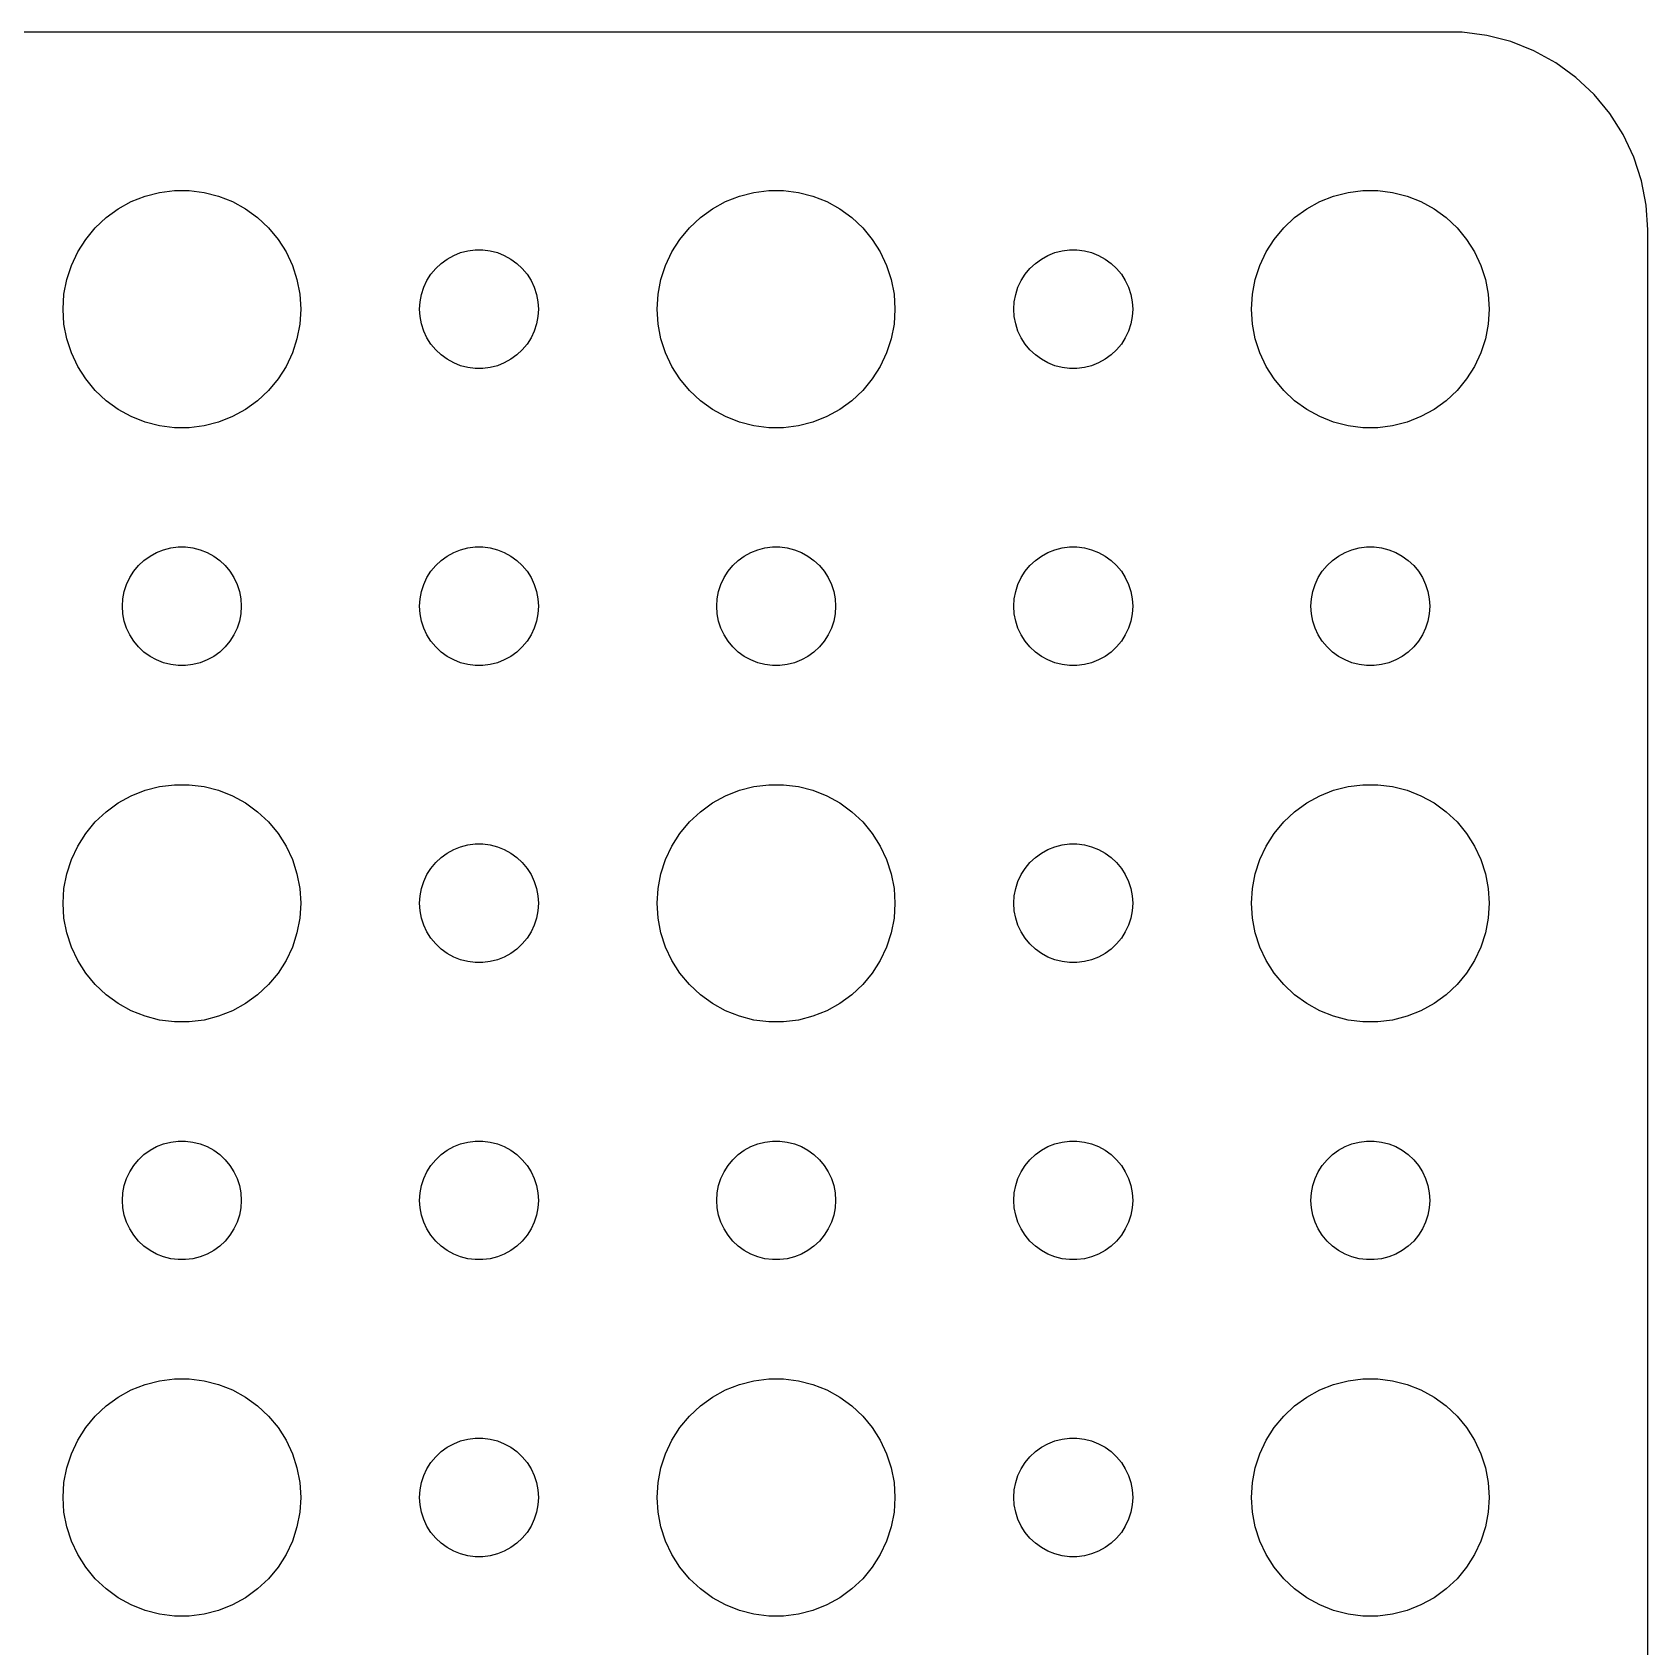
# Model space of a CAD drawing. Header units: metres. Extents: x -150 to 150, y -149 to 149.
# Drawn here: x 108.72 to 149.5, y 108.73 to 149.49 of the extents above; entities that cross this region are included whole.
import ezdxf

# ---------------------------------------------------------------- set-up
doc = ezdxf.new("R2010")
doc.units = ezdxf.units.M

msp = doc.modelspace()

# ---------------------------------------------------------------- linework, layer by layer
for p, q in [((144.814, 149.49), (-144.814, 149.49)), ((145.437, 149.411), (144.814, 149.49)), ((146.045, 149.255), (145.437, 149.411)), ((146.629, 149.024), (146.045, 149.255)), ((147.179, 148.722), (146.629, 149.024)), ((147.687, 148.353), (147.179, 148.722)), ((148.145, 147.923), (147.687, 148.353)), ((148.545, 147.439), (148.145, 147.923)), ((148.882, 146.909), (148.545, 147.439)), ((149.149, 146.341), (148.882, 146.909)), ((149.343, 145.743), (149.149, 146.341)), ((149.461, 145.127), (149.343, 145.743)), ((110.893, 145.033), (111.223, 145.214)), ((111.223, 145.214), (111.573, 145.353)), ((111.573, 145.353), (111.938, 145.447)), ((111.938, 145.447), (112.312, 145.494)), ((112.312, 145.494), (112.688, 145.494)), ((112.688, 145.494), (113.062, 145.447)), ((113.062, 145.447), (113.427, 145.353)), ((113.427, 145.353), (113.777, 145.214)), ((113.777, 145.214), (114.107, 145.033)), ((125.893, 145.033), (126.223, 145.214)), ((126.223, 145.214), (126.573, 145.353)), ((126.573, 145.353), (126.938, 145.447)), ((126.938, 145.447), (127.312, 145.494)), ((127.312, 145.494), (127.688, 145.494)), ((127.688, 145.494), (128.062, 145.447)), ((128.062, 145.447), (128.427, 145.353)), ((128.427, 145.353), (128.777, 145.214)), ((128.777, 145.214), (129.107, 145.033)), ((140.893, 145.033), (141.223, 145.214)), ((141.223, 145.214), (141.573, 145.353)), ((141.573, 145.353), (141.938, 145.447)), ((141.938, 145.447), (142.312, 145.494)), ((142.312, 145.494), (142.688, 145.494)), ((142.688, 145.494), (143.062, 145.447)), ((143.062, 145.447), (143.427, 145.353)), ((143.427, 145.353), (143.777, 145.214)), ((143.777, 145.214), (144.107, 145.033)), ((110.313, 144.554), (110.588, 144.812)), ((110.588, 144.812), (110.893, 145.033)), ((114.107, 145.033), (114.412, 144.812)), ((114.412, 144.812), (114.687, 144.554)), ((125.313, 144.554), (125.588, 144.812)), ((125.588, 144.812), (125.893, 145.033)), ((129.107, 145.033), (129.412, 144.812)), ((129.412, 144.812), (129.687, 144.554)), ((140.313, 144.554), (140.588, 144.812)), ((140.588, 144.812), (140.893, 145.033)), ((144.107, 145.033), (144.412, 144.812)), ((144.412, 144.812), (144.687, 144.554)), ((149.5, 144.5), (149.461, 145.127)), ((110.073, 144.263), (110.313, 144.554)), ((114.687, 144.554), (114.927, 144.263)), ((125.073, 144.263), (125.313, 144.554)), ((129.687, 144.554), (129.927, 144.263)), ((140.073, 144.263), (140.313, 144.554)), ((144.687, 144.554), (144.927, 144.263)), ((149.5, -144.5), (149.5, 144.5)), ((109.711, 143.604), (109.871, 143.945)), ((109.871, 143.945), (110.073, 144.263)), ((114.927, 144.263), (115.129, 143.945)), ((115.129, 143.945), (115.289, 143.604)), ((119.536, 143.927), (119.719, 143.973)), ((119.719, 143.973), (119.906, 143.997)), ((119.906, 143.997), (120.094, 143.997)), ((120.094, 143.997), (120.281, 143.973)), ((120.281, 143.973), (120.464, 143.927)), ((124.711, 143.604), (124.871, 143.945)), ((124.871, 143.945), (125.073, 144.263)), ((129.927, 144.263), (130.129, 143.945)), ((130.129, 143.945), (130.289, 143.604)), ((134.536, 143.927), (134.719, 143.973)), ((134.719, 143.973), (134.906, 143.997)), ((134.906, 143.997), (135.094, 143.997)), ((135.094, 143.997), (135.281, 143.973)), ((135.281, 143.973), (135.464, 143.927)), ((139.711, 143.604), (139.871, 143.945)), ((139.871, 143.945), (140.073, 144.263)), ((144.927, 144.263), (145.129, 143.945)), ((145.129, 143.945), (145.289, 143.604)), ((109.594, 143.246), (109.711, 143.604)), ((115.289, 143.604), (115.406, 143.246)), ((118.907, 143.527), (119.044, 143.656)), ((119.044, 143.656), (119.196, 143.766)), ((119.196, 143.766), (119.361, 143.857)), ((119.361, 143.857), (119.536, 143.927)), ((120.464, 143.927), (120.639, 143.857)), ((120.639, 143.857), (120.804, 143.766)), ((120.804, 143.766), (120.956, 143.656)), ((120.956, 143.656), (121.093, 143.527)), ((124.594, 143.246), (124.711, 143.604)), ((130.289, 143.604), (130.406, 143.246)), ((133.907, 143.527), (134.044, 143.656)), ((134.044, 143.656), (134.196, 143.766)), ((134.196, 143.766), (134.361, 143.857)), ((134.361, 143.857), (134.536, 143.927)), ((135.464, 143.927), (135.639, 143.857)), ((135.639, 143.857), (135.804, 143.766)), ((135.804, 143.766), (135.956, 143.656)), ((135.956, 143.656), (136.093, 143.527)), ((139.594, 143.246), (139.711, 143.604)), ((145.289, 143.604), (145.406, 143.246)), ((109.524, 142.876), (109.594, 143.246)), ((115.406, 143.246), (115.476, 142.876)), ((118.605, 143.052), (118.686, 143.223)), ((118.686, 143.223), (118.786, 143.382)), ((118.786, 143.382), (118.907, 143.527)), ((121.093, 143.527), (121.214, 143.382)), ((121.214, 143.382), (121.314, 143.223)), ((121.314, 143.223), (121.395, 143.052)), ((124.524, 142.876), (124.594, 143.246)), ((130.406, 143.246), (130.476, 142.876)), ((133.605, 143.052), (133.686, 143.223)), ((133.686, 143.223), (133.786, 143.382)), ((133.786, 143.382), (133.907, 143.527)), ((136.093, 143.527), (136.214, 143.382)), ((136.214, 143.382), (136.314, 143.223)), ((136.314, 143.223), (136.395, 143.052)), ((139.524, 142.876), (139.594, 143.246)), ((145.406, 143.246), (145.476, 142.876)), ((109.5, 142.5), (109.524, 142.876)), ((115.476, 142.876), (115.5, 142.5)), ((118.512, 142.688), (118.547, 142.873)), ((118.547, 142.873), (118.605, 143.052)), ((121.395, 143.052), (121.453, 142.873)), ((121.453, 142.873), (121.488, 142.688)), ((124.5, 142.5), (124.524, 142.876)), ((130.476, 142.876), (130.5, 142.5)), ((133.512, 142.688), (133.547, 142.873)), ((133.547, 142.873), (133.605, 143.052)), ((136.395, 143.052), (136.453, 142.873)), ((136.453, 142.873), (136.488, 142.688)), ((139.5, 142.5), (139.524, 142.876)), ((145.476, 142.876), (145.5, 142.5)), ((109.524, 142.124), (109.5, 142.5)), ((115.5, 142.5), (115.476, 142.124)), ((118.5, 142.5), (118.512, 142.688)), ((118.512, 142.312), (118.5, 142.5)), ((118.547, 142.127), (118.512, 142.312)), ((121.488, 142.312), (121.453, 142.127)), ((121.488, 142.688), (121.5, 142.5)), ((121.5, 142.5), (121.488, 142.312)), ((124.524, 142.124), (124.5, 142.5)), ((130.5, 142.5), (130.476, 142.124)), ((133.5, 142.5), (133.512, 142.688)), ((133.512, 142.312), (133.5, 142.5)), ((133.547, 142.127), (133.512, 142.312)), ((136.488, 142.312), (136.453, 142.127)), ((136.488, 142.688), (136.5, 142.5)), ((136.5, 142.5), (136.488, 142.312)), ((139.524, 142.124), (139.5, 142.5)), ((145.5, 142.5), (145.476, 142.124)), ((109.594, 141.754), (109.524, 142.124)), ((115.476, 142.124), (115.406, 141.754)), ((118.605, 141.948), (118.547, 142.127)), ((118.686, 141.777), (118.605, 141.948)), ((121.395, 141.948), (121.314, 141.777)), ((121.453, 142.127), (121.395, 141.948)), ((124.594, 141.754), (124.524, 142.124)), ((130.476, 142.124), (130.406, 141.754)), ((133.605, 141.948), (133.547, 142.127)), ((133.686, 141.777), (133.605, 141.948)), ((136.395, 141.948), (136.314, 141.777)), ((136.453, 142.127), (136.395, 141.948)), ((139.594, 141.754), (139.524, 142.124)), ((145.476, 142.124), (145.406, 141.754)), ((109.711, 141.396), (109.594, 141.754)), ((115.406, 141.754), (115.289, 141.396)), ((118.786, 141.618), (118.686, 141.777)), ((118.907, 141.473), (118.786, 141.618)), ((121.214, 141.618), (121.093, 141.473)), ((121.314, 141.777), (121.214, 141.618)), ((124.711, 141.396), (124.594, 141.754)), ((130.406, 141.754), (130.289, 141.396)), ((133.786, 141.618), (133.686, 141.777)), ((133.907, 141.473), (133.786, 141.618)), ((136.214, 141.618), (136.093, 141.473)), ((136.314, 141.777), (136.214, 141.618)), ((139.711, 141.396), (139.594, 141.754)), ((145.406, 141.754), (145.289, 141.396)), ((109.871, 141.055), (109.711, 141.396)), ((115.289, 141.396), (115.129, 141.055)), ((119.044, 141.344), (118.907, 141.473)), ((119.196, 141.234), (119.044, 141.344)), ((119.361, 141.143), (119.196, 141.234)), ((119.536, 141.073), (119.361, 141.143)), ((120.639, 141.143), (120.464, 141.073)), ((120.804, 141.234), (120.639, 141.143)), ((120.956, 141.344), (120.804, 141.234)), ((121.093, 141.473), (120.956, 141.344)), ((124.871, 141.055), (124.711, 141.396)), ((130.289, 141.396), (130.129, 141.055)), ((134.044, 141.344), (133.907, 141.473)), ((134.196, 141.234), (134.044, 141.344)), ((134.361, 141.143), (134.196, 141.234)), ((134.536, 141.073), (134.361, 141.143)), ((135.639, 141.143), (135.464, 141.073)), ((135.804, 141.234), (135.639, 141.143)), ((135.956, 141.344), (135.804, 141.234)), ((136.093, 141.473), (135.956, 141.344)), ((139.871, 141.055), (139.711, 141.396)), ((145.289, 141.396), (145.129, 141.055)), ((110.073, 140.737), (109.871, 141.055)), ((110.313, 140.446), (110.073, 140.737)), ((114.927, 140.737), (114.687, 140.446)), ((115.129, 141.055), (114.927, 140.737)), ((119.719, 141.027), (119.536, 141.073)), ((119.906, 141.003), (119.719, 141.027)), ((120.094, 141.003), (119.906, 141.003)), ((120.281, 141.027), (120.094, 141.003)), ((120.464, 141.073), (120.281, 141.027)), ((125.073, 140.737), (124.871, 141.055)), ((125.313, 140.446), (125.073, 140.737)), ((129.927, 140.737), (129.687, 140.446)), ((130.129, 141.055), (129.927, 140.737)), ((134.719, 141.027), (134.536, 141.073)), ((134.906, 141.003), (134.719, 141.027)), ((135.094, 141.003), (134.906, 141.003)), ((135.281, 141.027), (135.094, 141.003)), ((135.464, 141.073), (135.281, 141.027)), ((140.073, 140.737), (139.871, 141.055)), ((140.313, 140.446), (140.073, 140.737)), ((144.927, 140.737), (144.687, 140.446)), ((145.129, 141.055), (144.927, 140.737)), ((110.588, 140.188), (110.313, 140.446)), ((114.687, 140.446), (114.412, 140.188)), ((125.588, 140.188), (125.313, 140.446)), ((129.687, 140.446), (129.412, 140.188)), ((140.588, 140.188), (140.313, 140.446)), ((144.687, 140.446), (144.412, 140.188)), ((110.893, 139.967), (110.588, 140.188)), ((111.223, 139.786), (110.893, 139.967)), ((114.107, 139.967), (113.777, 139.786)), ((114.412, 140.188), (114.107, 139.967)), ((125.893, 139.967), (125.588, 140.188)), ((126.223, 139.786), (125.893, 139.967)), ((129.107, 139.967), (128.777, 139.786)), ((129.412, 140.188), (129.107, 139.967)), ((140.893, 139.967), (140.588, 140.188)), ((141.223, 139.786), (140.893, 139.967)), ((144.107, 139.967), (143.777, 139.786)), ((144.412, 140.188), (144.107, 139.967)), ((111.573, 139.647), (111.223, 139.786)), ((111.938, 139.553), (111.573, 139.647)), ((112.312, 139.506), (111.938, 139.553)), ((112.688, 139.506), (112.312, 139.506)), ((113.062, 139.553), (112.688, 139.506)), ((113.427, 139.647), (113.062, 139.553)), ((113.777, 139.786), (113.427, 139.647)), ((126.573, 139.647), (126.223, 139.786)), ((126.938, 139.553), (126.573, 139.647)), ((127.312, 139.506), (126.938, 139.553)), ((127.688, 139.506), (127.312, 139.506)), ((128.062, 139.553), (127.688, 139.506)), ((128.427, 139.647), (128.062, 139.553)), ((128.777, 139.786), (128.427, 139.647)), ((141.573, 139.647), (141.223, 139.786)), ((141.938, 139.553), (141.573, 139.647)), ((142.312, 139.506), (141.938, 139.553)), ((142.688, 139.506), (142.312, 139.506)), ((143.062, 139.553), (142.688, 139.506)), ((143.427, 139.647), (143.062, 139.553)), ((143.777, 139.786), (143.427, 139.647)), ((111.544, 136.156), (111.696, 136.266)), ((111.696, 136.266), (111.861, 136.357)), ((111.861, 136.357), (112.036, 136.427)), ((112.036, 136.427), (112.219, 136.473)), ((112.219, 136.473), (112.406, 136.497)), ((112.406, 136.497), (112.594, 136.497)), ((112.594, 136.497), (112.781, 136.473)), ((112.781, 136.473), (112.964, 136.427)), ((112.964, 136.427), (113.139, 136.357)), ((113.139, 136.357), (113.304, 136.266)), ((113.304, 136.266), (113.456, 136.156)), ((119.044, 136.156), (119.196, 136.266)), ((119.196, 136.266), (119.361, 136.357)), ((119.361, 136.357), (119.536, 136.427)), ((119.536, 136.427), (119.719, 136.473)), ((119.719, 136.473), (119.906, 136.497)), ((119.906, 136.497), (120.094, 136.497)), ((120.094, 136.497), (120.281, 136.473)), ((120.281, 136.473), (120.464, 136.427)), ((120.464, 136.427), (120.639, 136.357)), ((120.639, 136.357), (120.804, 136.266)), ((120.804, 136.266), (120.956, 136.156)), ((126.544, 136.156), (126.696, 136.266)), ((126.696, 136.266), (126.861, 136.357)), ((126.861, 136.357), (127.036, 136.427)), ((127.036, 136.427), (127.219, 136.473)), ((127.219, 136.473), (127.406, 136.497)), ((127.406, 136.497), (127.594, 136.497)), ((127.594, 136.497), (127.781, 136.473)), ((127.781, 136.473), (127.964, 136.427)), ((127.964, 136.427), (128.139, 136.357)), ((128.139, 136.357), (128.304, 136.266)), ((128.304, 136.266), (128.456, 136.156)), ((134.044, 136.156), (134.196, 136.266)), ((134.196, 136.266), (134.361, 136.357)), ((134.361, 136.357), (134.536, 136.427)), ((134.536, 136.427), (134.719, 136.473)), ((134.719, 136.473), (134.906, 136.497)), ((134.906, 136.497), (135.094, 136.497)), ((135.094, 136.497), (135.281, 136.473)), ((135.281, 136.473), (135.464, 136.427)), ((135.464, 136.427), (135.639, 136.357)), ((135.639, 136.357), (135.804, 136.266)), ((135.804, 136.266), (135.956, 136.156)), ((141.544, 136.156), (141.696, 136.266)), ((141.696, 136.266), (141.861, 136.357)), ((141.861, 136.357), (142.036, 136.427)), ((142.036, 136.427), (142.219, 136.473)), ((142.219, 136.473), (142.406, 136.497)), ((142.406, 136.497), (142.594, 136.497)), ((142.594, 136.497), (142.781, 136.473)), ((142.781, 136.473), (142.964, 136.427)), ((142.964, 136.427), (143.139, 136.357)), ((143.139, 136.357), (143.304, 136.266)), ((143.304, 136.266), (143.456, 136.156)), ((111.186, 135.723), (111.286, 135.882)), ((111.286, 135.882), (111.407, 136.027)), ((111.407, 136.027), (111.544, 136.156)), ((113.456, 136.156), (113.593, 136.027)), ((113.593, 136.027), (113.714, 135.882)), ((113.714, 135.882), (113.814, 135.723)), ((118.686, 135.723), (118.786, 135.882)), ((118.786, 135.882), (118.907, 136.027)), ((118.907, 136.027), (119.044, 136.156)), ((120.956, 136.156), (121.093, 136.027)), ((121.093, 136.027), (121.214, 135.882)), ((121.214, 135.882), (121.314, 135.723)), ((126.186, 135.723), (126.286, 135.882)), ((126.286, 135.882), (126.407, 136.027)), ((126.407, 136.027), (126.544, 136.156)), ((128.456, 136.156), (128.593, 136.027)), ((128.593, 136.027), (128.714, 135.882)), ((128.714, 135.882), (128.814, 135.723)), ((133.686, 135.723), (133.786, 135.882)), ((133.786, 135.882), (133.907, 136.027)), ((133.907, 136.027), (134.044, 136.156)), ((135.956, 136.156), (136.093, 136.027)), ((136.093, 136.027), (136.214, 135.882)), ((136.214, 135.882), (136.314, 135.723)), ((141.186, 135.723), (141.286, 135.882)), ((141.286, 135.882), (141.407, 136.027)), ((141.407, 136.027), (141.544, 136.156)), ((143.456, 136.156), (143.593, 136.027)), ((143.593, 136.027), (143.714, 135.882)), ((143.714, 135.882), (143.814, 135.723)), ((111.047, 135.373), (111.105, 135.552)), ((111.105, 135.552), (111.186, 135.723)), ((113.814, 135.723), (113.895, 135.552)), ((113.895, 135.552), (113.953, 135.373)), ((118.547, 135.373), (118.605, 135.552)), ((118.605, 135.552), (118.686, 135.723)), ((121.314, 135.723), (121.395, 135.552)), ((121.395, 135.552), (121.453, 135.373)), ((126.047, 135.373), (126.105, 135.552)), ((126.105, 135.552), (126.186, 135.723)), ((128.814, 135.723), (128.895, 135.552)), ((128.895, 135.552), (128.953, 135.373)), ((133.547, 135.373), (133.605, 135.552)), ((133.605, 135.552), (133.686, 135.723)), ((136.314, 135.723), (136.395, 135.552)), ((136.395, 135.552), (136.453, 135.373)), ((141.047, 135.373), (141.105, 135.552)), ((141.105, 135.552), (141.186, 135.723)), ((143.814, 135.723), (143.895, 135.552)), ((143.895, 135.552), (143.953, 135.373)), ((111, 135), (111.012, 135.188)), ((111.012, 134.812), (111, 135)), ((111.012, 135.188), (111.047, 135.373)), ((113.953, 135.373), (113.988, 135.188)), ((113.988, 135.188), (114, 135)), ((114, 135), (113.988, 134.812)), ((118.5, 135), (118.512, 135.188)), ((118.512, 134.812), (118.5, 135)), ((118.512, 135.188), (118.547, 135.373)), ((121.453, 135.373), (121.488, 135.188)), ((121.488, 135.188), (121.5, 135)), ((121.5, 135), (121.488, 134.812)), ((126, 135), (126.012, 135.188)), ((126.012, 134.812), (126, 135)), ((126.012, 135.188), (126.047, 135.373)), ((128.953, 135.373), (128.988, 135.188)), ((128.988, 135.188), (129, 135)), ((129, 135), (128.988, 134.812)), ((133.5, 135), (133.512, 135.188)), ((133.512, 134.812), (133.5, 135)), ((133.512, 135.188), (133.547, 135.373)), ((136.453, 135.373), (136.488, 135.188)), ((136.488, 135.188), (136.5, 135)), ((136.5, 135), (136.488, 134.812)), ((141, 135), (141.012, 135.188)), ((141.012, 134.812), (141, 135)), ((141.012, 135.188), (141.047, 135.373)), ((143.953, 135.373), (143.988, 135.188)), ((143.988, 135.188), (144, 135)), ((144, 135), (143.988, 134.812)), ((111.047, 134.627), (111.012, 134.812)), ((111.105, 134.448), (111.047, 134.627)), ((113.953, 134.627), (113.895, 134.448)), ((113.988, 134.812), (113.953, 134.627)), ((118.547, 134.627), (118.512, 134.812)), ((118.605, 134.448), (118.547, 134.627)), ((121.453, 134.627), (121.395, 134.448)), ((121.488, 134.812), (121.453, 134.627)), ((126.047, 134.627), (126.012, 134.812)), ((126.105, 134.448), (126.047, 134.627)), ((128.953, 134.627), (128.895, 134.448)), ((128.988, 134.812), (128.953, 134.627)), ((133.547, 134.627), (133.512, 134.812)), ((133.605, 134.448), (133.547, 134.627)), ((136.453, 134.627), (136.395, 134.448)), ((136.488, 134.812), (136.453, 134.627)), ((141.047, 134.627), (141.012, 134.812)), ((141.105, 134.448), (141.047, 134.627)), ((143.953, 134.627), (143.895, 134.448)), ((143.988, 134.812), (143.953, 134.627)), ((111.186, 134.277), (111.105, 134.448)), ((111.286, 134.118), (111.186, 134.277)), ((113.814, 134.277), (113.714, 134.118)), ((113.895, 134.448), (113.814, 134.277)), ((118.686, 134.277), (118.605, 134.448)), ((118.786, 134.118), (118.686, 134.277)), ((121.314, 134.277), (121.214, 134.118)), ((121.395, 134.448), (121.314, 134.277)), ((126.186, 134.277), (126.105, 134.448)), ((126.286, 134.118), (126.186, 134.277)), ((128.814, 134.277), (128.714, 134.118)), ((128.895, 134.448), (128.814, 134.277)), ((133.686, 134.277), (133.605, 134.448)), ((133.786, 134.118), (133.686, 134.277)), ((136.314, 134.277), (136.214, 134.118)), ((136.395, 134.448), (136.314, 134.277)), ((141.186, 134.277), (141.105, 134.448)), ((141.286, 134.118), (141.186, 134.277)), ((143.814, 134.277), (143.714, 134.118)), ((143.895, 134.448), (143.814, 134.277)), ((111.407, 133.973), (111.286, 134.118)), ((111.544, 133.844), (111.407, 133.973)), ((111.696, 133.734), (111.544, 133.844)), ((113.456, 133.844), (113.304, 133.734)), ((113.593, 133.973), (113.456, 133.844)), ((113.714, 134.118), (113.593, 133.973)), ((118.907, 133.973), (118.786, 134.118)), ((119.044, 133.844), (118.907, 133.973)), ((119.196, 133.734), (119.044, 133.844)), ((120.956, 133.844), (120.804, 133.734)), ((121.093, 133.973), (120.956, 133.844)), ((121.214, 134.118), (121.093, 133.973)), ((126.407, 133.973), (126.286, 134.118)), ((126.544, 133.844), (126.407, 133.973)), ((126.696, 133.734), (126.544, 133.844)), ((128.456, 133.844), (128.304, 133.734)), ((128.593, 133.973), (128.456, 133.844)), ((128.714, 134.118), (128.593, 133.973)), ((133.907, 133.973), (133.786, 134.118)), ((134.044, 133.844), (133.907, 133.973)), ((134.196, 133.734), (134.044, 133.844)), ((135.956, 133.844), (135.804, 133.734)), ((136.093, 133.973), (135.956, 133.844)), ((136.214, 134.118), (136.093, 133.973)), ((141.407, 133.973), (141.286, 134.118)), ((141.544, 133.844), (141.407, 133.973)), ((141.696, 133.734), (141.544, 133.844)), ((143.456, 133.844), (143.304, 133.734)), ((143.593, 133.973), (143.456, 133.844)), ((143.714, 134.118), (143.593, 133.973)), ((111.861, 133.643), (111.696, 133.734)), ((112.036, 133.573), (111.861, 133.643)), ((112.219, 133.527), (112.036, 133.573)), ((112.406, 133.503), (112.219, 133.527)), ((112.594, 133.503), (112.406, 133.503)), ((112.781, 133.527), (112.594, 133.503)), ((112.964, 133.573), (112.781, 133.527)), ((113.139, 133.643), (112.964, 133.573)), ((113.304, 133.734), (113.139, 133.643)), ((119.361, 133.643), (119.196, 133.734)), ((119.536, 133.573), (119.361, 133.643)), ((119.719, 133.527), (119.536, 133.573)), ((119.906, 133.503), (119.719, 133.527)), ((120.094, 133.503), (119.906, 133.503)), ((120.281, 133.527), (120.094, 133.503)), ((120.464, 133.573), (120.281, 133.527)), ((120.639, 133.643), (120.464, 133.573)), ((120.804, 133.734), (120.639, 133.643)), ((126.861, 133.643), (126.696, 133.734)), ((127.036, 133.573), (126.861, 133.643)), ((127.219, 133.527), (127.036, 133.573)), ((127.406, 133.503), (127.219, 133.527)), ((127.594, 133.503), (127.406, 133.503)), ((127.781, 133.527), (127.594, 133.503)), ((127.964, 133.573), (127.781, 133.527)), ((128.139, 133.643), (127.964, 133.573)), ((128.304, 133.734), (128.139, 133.643)), ((134.361, 133.643), (134.196, 133.734)), ((134.536, 133.573), (134.361, 133.643)), ((134.719, 133.527), (134.536, 133.573)), ((134.906, 133.503), (134.719, 133.527)), ((135.094, 133.503), (134.906, 133.503)), ((135.281, 133.527), (135.094, 133.503)), ((135.464, 133.573), (135.281, 133.527)), ((135.639, 133.643), (135.464, 133.573)), ((135.804, 133.734), (135.639, 133.643)), ((141.861, 133.643), (141.696, 133.734)), ((142.036, 133.573), (141.861, 133.643)), ((142.219, 133.527), (142.036, 133.573)), ((142.406, 133.503), (142.219, 133.527)), ((142.594, 133.503), (142.406, 133.503)), ((142.781, 133.527), (142.594, 133.503)), ((142.964, 133.573), (142.781, 133.527)), ((143.139, 133.643), (142.964, 133.573)), ((143.304, 133.734), (143.139, 133.643)), ((111.938, 130.447), (112.312, 130.494)), ((112.312, 130.494), (112.688, 130.494)), ((112.688, 130.494), (113.062, 130.447)), ((126.938, 130.447), (127.312, 130.494)), ((127.312, 130.494), (127.688, 130.494)), ((127.688, 130.494), (128.062, 130.447)), ((141.938, 130.447), (142.312, 130.494)), ((142.312, 130.494), (142.688, 130.494)), ((142.688, 130.494), (143.062, 130.447)), ((110.893, 130.033), (111.223, 130.214)), ((111.223, 130.214), (111.573, 130.353)), ((111.573, 130.353), (111.938, 130.447)), ((113.062, 130.447), (113.427, 130.353)), ((113.427, 130.353), (113.777, 130.214)), ((113.777, 130.214), (114.107, 130.033)), ((125.893, 130.033), (126.223, 130.214)), ((126.223, 130.214), (126.573, 130.353)), ((126.573, 130.353), (126.938, 130.447)), ((128.062, 130.447), (128.427, 130.353)), ((128.427, 130.353), (128.777, 130.214)), ((128.777, 130.214), (129.107, 130.033)), ((140.893, 130.033), (141.223, 130.214)), ((141.223, 130.214), (141.573, 130.353)), ((141.573, 130.353), (141.938, 130.447)), ((143.062, 130.447), (143.427, 130.353)), ((143.427, 130.353), (143.777, 130.214)), ((143.777, 130.214), (144.107, 130.033)), ((110.313, 129.554), (110.588, 129.812)), ((110.588, 129.812), (110.893, 130.033)), ((114.107, 130.033), (114.412, 129.812)), ((114.412, 129.812), (114.687, 129.554)), ((125.313, 129.554), (125.588, 129.812)), ((125.588, 129.812), (125.893, 130.033)), ((129.107, 130.033), (129.412, 129.812)), ((129.412, 129.812), (129.687, 129.554)), ((140.313, 129.554), (140.588, 129.812)), ((140.588, 129.812), (140.893, 130.033)), ((144.107, 130.033), (144.412, 129.812)), ((144.412, 129.812), (144.687, 129.554)), ((109.871, 128.945), (110.073, 129.263)), ((110.073, 129.263), (110.313, 129.554)), ((114.687, 129.554), (114.927, 129.263)), ((114.927, 129.263), (115.129, 128.945)), ((124.871, 128.945), (125.073, 129.263)), ((125.073, 129.263), (125.313, 129.554)), ((129.687, 129.554), (129.927, 129.263)), ((129.927, 129.263), (130.129, 128.945)), ((139.871, 128.945), (140.073, 129.263)), ((140.073, 129.263), (140.313, 129.554)), ((144.687, 129.554), (144.927, 129.263)), ((144.927, 129.263), (145.129, 128.945)), ((109.711, 128.604), (109.871, 128.945)), ((115.129, 128.945), (115.289, 128.604)), ((119.196, 128.766), (119.361, 128.857)), ((119.361, 128.857), (119.536, 128.927)), ((119.536, 128.927), (119.719, 128.973)), ((119.719, 128.973), (119.906, 128.997)), ((119.906, 128.997), (120.094, 128.997)), ((120.094, 128.997), (120.281, 128.973)), ((120.281, 128.973), (120.464, 128.927)), ((120.464, 128.927), (120.639, 128.857)), ((120.639, 128.857), (120.804, 128.766)), ((124.711, 128.604), (124.871, 128.945)), ((130.129, 128.945), (130.289, 128.604)), ((134.196, 128.766), (134.361, 128.857)), ((134.361, 128.857), (134.536, 128.927)), ((134.536, 128.927), (134.719, 128.973)), ((134.719, 128.973), (134.906, 128.997)), ((134.906, 128.997), (135.094, 128.997)), ((135.094, 128.997), (135.281, 128.973)), ((135.281, 128.973), (135.464, 128.927)), ((135.464, 128.927), (135.639, 128.857)), ((135.639, 128.857), (135.804, 128.766)), ((139.711, 128.604), (139.871, 128.945)), ((145.129, 128.945), (145.289, 128.604)), ((109.594, 128.246), (109.711, 128.604)), ((115.289, 128.604), (115.406, 128.246)), ((118.786, 128.382), (118.907, 128.527)), ((118.907, 128.527), (119.044, 128.656)), ((119.044, 128.656), (119.196, 128.766)), ((120.804, 128.766), (120.956, 128.656)), ((120.956, 128.656), (121.093, 128.527)), ((121.093, 128.527), (121.214, 128.382)), ((124.594, 128.246), (124.711, 128.604)), ((130.289, 128.604), (130.406, 128.246)), ((133.786, 128.382), (133.907, 128.527)), ((133.907, 128.527), (134.044, 128.656)), ((134.044, 128.656), (134.196, 128.766)), ((135.804, 128.766), (135.956, 128.656)), ((135.956, 128.656), (136.093, 128.527)), ((136.093, 128.527), (136.214, 128.382)), ((139.594, 128.246), (139.711, 128.604)), ((145.289, 128.604), (145.406, 128.246)), ((109.524, 127.876), (109.594, 128.246)), ((115.406, 128.246), (115.476, 127.876)), ((118.547, 127.873), (118.605, 128.052)), ((118.605, 128.052), (118.686, 128.223)), ((118.686, 128.223), (118.786, 128.382)), ((121.214, 128.382), (121.314, 128.223)), ((121.314, 128.223), (121.395, 128.052)), ((121.395, 128.052), (121.453, 127.873)), ((124.524, 127.876), (124.594, 128.246)), ((130.406, 128.246), (130.476, 127.876)), ((133.547, 127.873), (133.605, 128.052)), ((133.605, 128.052), (133.686, 128.223)), ((133.686, 128.223), (133.786, 128.382)), ((136.214, 128.382), (136.314, 128.223)), ((136.314, 128.223), (136.395, 128.052)), ((136.395, 128.052), (136.453, 127.873)), ((139.524, 127.876), (139.594, 128.246)), ((145.406, 128.246), (145.476, 127.876)), ((109.5, 127.5), (109.524, 127.876)), ((115.476, 127.876), (115.5, 127.5)), ((118.5, 127.5), (118.512, 127.688)), ((118.512, 127.688), (118.547, 127.873)), ((121.453, 127.873), (121.488, 127.688)), ((121.488, 127.688), (121.5, 127.5)), ((124.5, 127.5), (124.524, 127.876)), ((130.476, 127.876), (130.5, 127.5)), ((133.5, 127.5), (133.512, 127.688)), ((133.512, 127.688), (133.547, 127.873)), ((136.453, 127.873), (136.488, 127.688)), ((136.488, 127.688), (136.5, 127.5)), ((139.5, 127.5), (139.524, 127.876)), ((145.476, 127.876), (145.5, 127.5)), ((109.524, 127.124), (109.5, 127.5)), ((115.5, 127.5), (115.476, 127.124)), ((118.512, 127.312), (118.5, 127.5)), ((118.547, 127.127), (118.512, 127.312)), ((121.488, 127.312), (121.453, 127.127)), ((121.5, 127.5), (121.488, 127.312)), ((124.524, 127.124), (124.5, 127.5)), ((130.5, 127.5), (130.476, 127.124)), ((133.512, 127.312), (133.5, 127.5)), ((133.547, 127.127), (133.512, 127.312)), ((136.488, 127.312), (136.453, 127.127)), ((136.5, 127.5), (136.488, 127.312)), ((139.524, 127.124), (139.5, 127.5)), ((145.5, 127.5), (145.476, 127.124)), ((109.594, 126.754), (109.524, 127.124)), ((115.476, 127.124), (115.406, 126.754)), ((118.605, 126.948), (118.547, 127.127)), ((118.686, 126.777), (118.605, 126.948)), ((121.395, 126.948), (121.314, 126.777)), ((121.453, 127.127), (121.395, 126.948)), ((124.594, 126.754), (124.524, 127.124)), ((130.476, 127.124), (130.406, 126.754)), ((133.605, 126.948), (133.547, 127.127)), ((133.686, 126.777), (133.605, 126.948)), ((136.395, 126.948), (136.314, 126.777)), ((136.453, 127.127), (136.395, 126.948)), ((139.594, 126.754), (139.524, 127.124)), ((145.476, 127.124), (145.406, 126.754)), ((109.711, 126.396), (109.594, 126.754)), ((115.406, 126.754), (115.289, 126.396)), ((118.786, 126.618), (118.686, 126.777)), ((118.907, 126.473), (118.786, 126.618)), ((119.044, 126.344), (118.907, 126.473)), ((121.093, 126.473), (120.956, 126.344)), ((121.214, 126.618), (121.093, 126.473)), ((121.314, 126.777), (121.214, 126.618)), ((124.711, 126.396), (124.594, 126.754)), ((130.406, 126.754), (130.289, 126.396)), ((133.786, 126.618), (133.686, 126.777)), ((133.907, 126.473), (133.786, 126.618)), ((134.044, 126.344), (133.907, 126.473)), ((136.093, 126.473), (135.956, 126.344)), ((136.214, 126.618), (136.093, 126.473)), ((136.314, 126.777), (136.214, 126.618)), ((139.711, 126.396), (139.594, 126.754)), ((145.406, 126.754), (145.289, 126.396)), ((109.871, 126.055), (109.711, 126.396)), ((110.073, 125.737), (109.871, 126.055)), ((115.129, 126.055), (114.927, 125.737)), ((115.289, 126.396), (115.129, 126.055)), ((119.196, 126.234), (119.044, 126.344)), ((119.361, 126.143), (119.196, 126.234)), ((119.536, 126.073), (119.361, 126.143)), ((119.719, 126.027), (119.536, 126.073)), ((119.906, 126.003), (119.719, 126.027)), ((120.094, 126.003), (119.906, 126.003)), ((120.281, 126.027), (120.094, 126.003)), ((120.464, 126.073), (120.281, 126.027)), ((120.639, 126.143), (120.464, 126.073)), ((120.804, 126.234), (120.639, 126.143)), ((120.956, 126.344), (120.804, 126.234)), ((124.871, 126.055), (124.711, 126.396)), ((125.073, 125.737), (124.871, 126.055)), ((130.129, 126.055), (129.927, 125.737)), ((130.289, 126.396), (130.129, 126.055)), ((134.196, 126.234), (134.044, 126.344)), ((134.361, 126.143), (134.196, 126.234)), ((134.536, 126.073), (134.361, 126.143)), ((134.719, 126.027), (134.536, 126.073)), ((134.906, 126.003), (134.719, 126.027)), ((135.094, 126.003), (134.906, 126.003)), ((135.281, 126.027), (135.094, 126.003)), ((135.464, 126.073), (135.281, 126.027)), ((135.639, 126.143), (135.464, 126.073)), ((135.804, 126.234), (135.639, 126.143)), ((135.956, 126.344), (135.804, 126.234)), ((139.871, 126.055), (139.711, 126.396)), ((140.073, 125.737), (139.871, 126.055)), ((145.129, 126.055), (144.927, 125.737)), ((145.289, 126.396), (145.129, 126.055)), ((110.313, 125.446), (110.073, 125.737)), ((114.927, 125.737), (114.687, 125.446)), ((125.313, 125.446), (125.073, 125.737)), ((129.927, 125.737), (129.687, 125.446)), ((140.313, 125.446), (140.073, 125.737)), ((144.927, 125.737), (144.687, 125.446)), ((110.588, 125.188), (110.313, 125.446)), ((110.893, 124.967), (110.588, 125.188)), ((114.412, 125.188), (114.107, 124.967)), ((114.687, 125.446), (114.412, 125.188)), ((125.588, 125.188), (125.313, 125.446)), ((125.893, 124.967), (125.588, 125.188)), ((129.412, 125.188), (129.107, 124.967)), ((129.687, 125.446), (129.412, 125.188)), ((140.588, 125.188), (140.313, 125.446)), ((140.893, 124.967), (140.588, 125.188)), ((144.412, 125.188), (144.107, 124.967)), ((144.687, 125.446), (144.412, 125.188)), ((111.223, 124.786), (110.893, 124.967)), ((111.573, 124.647), (111.223, 124.786)), ((113.777, 124.786), (113.427, 124.647)), ((114.107, 124.967), (113.777, 124.786)), ((126.223, 124.786), (125.893, 124.967)), ((126.573, 124.647), (126.223, 124.786)), ((128.777, 124.786), (128.427, 124.647)), ((129.107, 124.967), (128.777, 124.786)), ((141.223, 124.786), (140.893, 124.967)), ((141.573, 124.647), (141.223, 124.786)), ((143.777, 124.786), (143.427, 124.647)), ((144.107, 124.967), (143.777, 124.786)), ((111.938, 124.553), (111.573, 124.647)), ((112.312, 124.506), (111.938, 124.553)), ((112.688, 124.506), (112.312, 124.506)), ((113.062, 124.553), (112.688, 124.506)), ((113.427, 124.647), (113.062, 124.553)), ((126.938, 124.553), (126.573, 124.647)), ((127.312, 124.506), (126.938, 124.553)), ((127.688, 124.506), (127.312, 124.506)), ((128.062, 124.553), (127.688, 124.506)), ((128.427, 124.647), (128.062, 124.553)), ((141.938, 124.553), (141.573, 124.647)), ((142.312, 124.506), (141.938, 124.553)), ((142.688, 124.506), (142.312, 124.506)), ((143.062, 124.553), (142.688, 124.506)), ((143.427, 124.647), (143.062, 124.553)), ((111.407, 121.027), (111.544, 121.156)), ((111.544, 121.156), (111.696, 121.266)), ((111.696, 121.266), (111.861, 121.357)), ((111.861, 121.357), (112.036, 121.427)), ((112.036, 121.427), (112.219, 121.473)), ((112.219, 121.473), (112.406, 121.497)), ((112.406, 121.497), (112.594, 121.497)), ((112.594, 121.497), (112.781, 121.473)), ((112.781, 121.473), (112.964, 121.427)), ((112.964, 121.427), (113.139, 121.357)), ((113.139, 121.357), (113.304, 121.266)), ((113.304, 121.266), (113.456, 121.156)), ((113.456, 121.156), (113.593, 121.027)), ((118.907, 121.027), (119.044, 121.156)), ((119.044, 121.156), (119.196, 121.266)), ((119.196, 121.266), (119.361, 121.357)), ((119.361, 121.357), (119.536, 121.427)), ((119.536, 121.427), (119.719, 121.473)), ((119.719, 121.473), (119.906, 121.497)), ((119.906, 121.497), (120.094, 121.497)), ((120.094, 121.497), (120.281, 121.473)), ((120.281, 121.473), (120.464, 121.427)), ((120.464, 121.427), (120.639, 121.357)), ((120.639, 121.357), (120.804, 121.266)), ((120.804, 121.266), (120.956, 121.156)), ((120.956, 121.156), (121.093, 121.027)), ((126.407, 121.027), (126.544, 121.156)), ((126.544, 121.156), (126.696, 121.266)), ((126.696, 121.266), (126.861, 121.357)), ((126.861, 121.357), (127.036, 121.427)), ((127.036, 121.427), (127.219, 121.473)), ((127.219, 121.473), (127.406, 121.497)), ((127.406, 121.497), (127.594, 121.497)), ((127.594, 121.497), (127.781, 121.473)), ((127.781, 121.473), (127.964, 121.427)), ((127.964, 121.427), (128.139, 121.357)), ((128.139, 121.357), (128.304, 121.266)), ((128.304, 121.266), (128.456, 121.156)), ((128.456, 121.156), (128.593, 121.027)), ((133.907, 121.027), (134.044, 121.156)), ((134.044, 121.156), (134.196, 121.266)), ((134.196, 121.266), (134.361, 121.357)), ((134.361, 121.357), (134.536, 121.427)), ((134.536, 121.427), (134.719, 121.473)), ((134.719, 121.473), (134.906, 121.497)), ((134.906, 121.497), (135.094, 121.497)), ((135.094, 121.497), (135.281, 121.473)), ((135.281, 121.473), (135.464, 121.427)), ((135.464, 121.427), (135.639, 121.357)), ((135.639, 121.357), (135.804, 121.266)), ((135.804, 121.266), (135.956, 121.156)), ((135.956, 121.156), (136.093, 121.027)), ((141.407, 121.027), (141.544, 121.156)), ((141.544, 121.156), (141.696, 121.266)), ((141.696, 121.266), (141.861, 121.357)), ((141.861, 121.357), (142.036, 121.427)), ((142.036, 121.427), (142.219, 121.473)), ((142.219, 121.473), (142.406, 121.497)), ((142.406, 121.497), (142.594, 121.497)), ((142.594, 121.497), (142.781, 121.473)), ((142.781, 121.473), (142.964, 121.427)), ((142.964, 121.427), (143.139, 121.357)), ((143.139, 121.357), (143.304, 121.266)), ((143.304, 121.266), (143.456, 121.156)), ((143.456, 121.156), (143.593, 121.027)), ((111.105, 120.552), (111.186, 120.723)), ((111.186, 120.723), (111.286, 120.882)), ((111.286, 120.882), (111.407, 121.027)), ((113.593, 121.027), (113.714, 120.882)), ((113.714, 120.882), (113.814, 120.723)), ((113.814, 120.723), (113.895, 120.552)), ((118.605, 120.552), (118.686, 120.723)), ((118.686, 120.723), (118.786, 120.882)), ((118.786, 120.882), (118.907, 121.027)), ((121.093, 121.027), (121.214, 120.882)), ((121.214, 120.882), (121.314, 120.723)), ((121.314, 120.723), (121.395, 120.552)), ((126.105, 120.552), (126.186, 120.723)), ((126.186, 120.723), (126.286, 120.882)), ((126.286, 120.882), (126.407, 121.027)), ((128.593, 121.027), (128.714, 120.882)), ((128.714, 120.882), (128.814, 120.723)), ((128.814, 120.723), (128.895, 120.552)), ((133.605, 120.552), (133.686, 120.723)), ((133.686, 120.723), (133.786, 120.882)), ((133.786, 120.882), (133.907, 121.027)), ((136.093, 121.027), (136.214, 120.882)), ((136.214, 120.882), (136.314, 120.723)), ((136.314, 120.723), (136.395, 120.552)), ((141.105, 120.552), (141.186, 120.723)), ((141.186, 120.723), (141.286, 120.882)), ((141.286, 120.882), (141.407, 121.027)), ((143.593, 121.027), (143.714, 120.882)), ((143.714, 120.882), (143.814, 120.723)), ((143.814, 120.723), (143.895, 120.552)), ((111.012, 120.188), (111.047, 120.373)), ((111.047, 120.373), (111.105, 120.552)), ((113.895, 120.552), (113.953, 120.373)), ((113.953, 120.373), (113.988, 120.188)), ((118.512, 120.188), (118.547, 120.373)), ((118.547, 120.373), (118.605, 120.552)), ((121.395, 120.552), (121.453, 120.373)), ((121.453, 120.373), (121.488, 120.188)), ((126.012, 120.188), (126.047, 120.373)), ((126.047, 120.373), (126.105, 120.552)), ((128.895, 120.552), (128.953, 120.373)), ((128.953, 120.373), (128.988, 120.188)), ((133.512, 120.188), (133.547, 120.373)), ((133.547, 120.373), (133.605, 120.552)), ((136.395, 120.552), (136.453, 120.373)), ((136.453, 120.373), (136.488, 120.188)), ((141.012, 120.188), (141.047, 120.373)), ((141.047, 120.373), (141.105, 120.552)), ((143.895, 120.552), (143.953, 120.373)), ((143.953, 120.373), (143.988, 120.188)), ((111, 120), (111.012, 120.188)), ((111.012, 119.812), (111, 120)), ((113.988, 120.188), (114, 120)), ((114, 120), (113.988, 119.812)), ((118.5, 120), (118.512, 120.188)), ((118.512, 119.812), (118.5, 120)), ((121.488, 120.188), (121.5, 120)), ((121.5, 120), (121.488, 119.812)), ((126, 120), (126.012, 120.188)), ((126.012, 119.812), (126, 120)), ((128.988, 120.188), (129, 120)), ((129, 120), (128.988, 119.812)), ((133.5, 120), (133.512, 120.188)), ((133.512, 119.812), (133.5, 120)), ((136.488, 120.188), (136.5, 120)), ((136.5, 120), (136.488, 119.812)), ((141, 120), (141.012, 120.188)), ((141.012, 119.812), (141, 120)), ((143.988, 120.188), (144, 120)), ((144, 120), (143.988, 119.812)), ((111.047, 119.627), (111.012, 119.812)), ((111.105, 119.448), (111.047, 119.627)), ((113.953, 119.627), (113.895, 119.448)), ((113.988, 119.812), (113.953, 119.627)), ((118.547, 119.627), (118.512, 119.812)), ((118.605, 119.448), (118.547, 119.627)), ((121.453, 119.627), (121.395, 119.448)), ((121.488, 119.812), (121.453, 119.627)), ((126.047, 119.627), (126.012, 119.812)), ((126.105, 119.448), (126.047, 119.627)), ((128.953, 119.627), (128.895, 119.448)), ((128.988, 119.812), (128.953, 119.627)), ((133.547, 119.627), (133.512, 119.812)), ((133.605, 119.448), (133.547, 119.627)), ((136.453, 119.627), (136.395, 119.448)), ((136.488, 119.812), (136.453, 119.627)), ((141.047, 119.627), (141.012, 119.812)), ((141.105, 119.448), (141.047, 119.627)), ((143.953, 119.627), (143.895, 119.448)), ((143.988, 119.812), (143.953, 119.627)), ((111.186, 119.277), (111.105, 119.448)), ((111.286, 119.118), (111.186, 119.277)), ((111.407, 118.973), (111.286, 119.118)), ((113.714, 119.118), (113.593, 118.973)), ((113.814, 119.277), (113.714, 119.118)), ((113.895, 119.448), (113.814, 119.277)), ((118.686, 119.277), (118.605, 119.448)), ((118.786, 119.118), (118.686, 119.277)), ((118.907, 118.973), (118.786, 119.118)), ((121.214, 119.118), (121.093, 118.973)), ((121.314, 119.277), (121.214, 119.118)), ((121.395, 119.448), (121.314, 119.277)), ((126.186, 119.277), (126.105, 119.448)), ((126.286, 119.118), (126.186, 119.277)), ((126.407, 118.973), (126.286, 119.118)), ((128.714, 119.118), (128.593, 118.973)), ((128.814, 119.277), (128.714, 119.118)), ((128.895, 119.448), (128.814, 119.277)), ((133.686, 119.277), (133.605, 119.448)), ((133.786, 119.118), (133.686, 119.277)), ((133.907, 118.973), (133.786, 119.118)), ((136.214, 119.118), (136.093, 118.973)), ((136.314, 119.277), (136.214, 119.118)), ((136.395, 119.448), (136.314, 119.277)), ((141.186, 119.277), (141.105, 119.448)), ((141.286, 119.118), (141.186, 119.277)), ((141.407, 118.973), (141.286, 119.118)), ((143.714, 119.118), (143.593, 118.973)), ((143.814, 119.277), (143.714, 119.118)), ((143.895, 119.448), (143.814, 119.277)), ((111.544, 118.844), (111.407, 118.973)), ((111.696, 118.734), (111.544, 118.844)), ((111.861, 118.643), (111.696, 118.734)), ((113.304, 118.734), (113.139, 118.643)), ((113.456, 118.844), (113.304, 118.734)), ((113.593, 118.973), (113.456, 118.844)), ((119.044, 118.844), (118.907, 118.973)), ((119.196, 118.734), (119.044, 118.844)), ((119.361, 118.643), (119.196, 118.734)), ((120.804, 118.734), (120.639, 118.643)), ((120.956, 118.844), (120.804, 118.734)), ((121.093, 118.973), (120.956, 118.844)), ((126.544, 118.844), (126.407, 118.973)), ((126.696, 118.734), (126.544, 118.844)), ((126.861, 118.643), (126.696, 118.734)), ((128.304, 118.734), (128.139, 118.643)), ((128.456, 118.844), (128.304, 118.734)), ((128.593, 118.973), (128.456, 118.844)), ((134.044, 118.844), (133.907, 118.973)), ((134.196, 118.734), (134.044, 118.844)), ((134.361, 118.643), (134.196, 118.734)), ((135.804, 118.734), (135.639, 118.643)), ((135.956, 118.844), (135.804, 118.734)), ((136.093, 118.973), (135.956, 118.844)), ((141.544, 118.844), (141.407, 118.973)), ((141.696, 118.734), (141.544, 118.844)), ((141.861, 118.643), (141.696, 118.734)), ((143.304, 118.734), (143.139, 118.643)), ((143.456, 118.844), (143.304, 118.734)), ((143.593, 118.973), (143.456, 118.844)), ((112.036, 118.573), (111.861, 118.643)), ((112.219, 118.527), (112.036, 118.573)), ((112.406, 118.503), (112.219, 118.527)), ((112.594, 118.503), (112.406, 118.503)), ((112.781, 118.527), (112.594, 118.503)), ((112.964, 118.573), (112.781, 118.527)), ((113.139, 118.643), (112.964, 118.573)), ((119.536, 118.573), (119.361, 118.643)), ((119.719, 118.527), (119.536, 118.573)), ((119.906, 118.503), (119.719, 118.527)), ((120.094, 118.503), (119.906, 118.503)), ((120.281, 118.527), (120.094, 118.503)), ((120.464, 118.573), (120.281, 118.527)), ((120.639, 118.643), (120.464, 118.573)), ((127.036, 118.573), (126.861, 118.643)), ((127.219, 118.527), (127.036, 118.573)), ((127.406, 118.503), (127.219, 118.527)), ((127.594, 118.503), (127.406, 118.503)), ((127.781, 118.527), (127.594, 118.503)), ((127.964, 118.573), (127.781, 118.527)), ((128.139, 118.643), (127.964, 118.573)), ((134.536, 118.573), (134.361, 118.643)), ((134.719, 118.527), (134.536, 118.573)), ((134.906, 118.503), (134.719, 118.527)), ((135.094, 118.503), (134.906, 118.503)), ((135.281, 118.527), (135.094, 118.503)), ((135.464, 118.573), (135.281, 118.527)), ((135.639, 118.643), (135.464, 118.573)), ((142.036, 118.573), (141.861, 118.643)), ((142.219, 118.527), (142.036, 118.573)), ((142.406, 118.503), (142.219, 118.527)), ((142.594, 118.503), (142.406, 118.503)), ((142.781, 118.527), (142.594, 118.503)), ((142.964, 118.573), (142.781, 118.527)), ((143.139, 118.643), (142.964, 118.573)), ((111.573, 115.353), (111.938, 115.447)), ((111.938, 115.447), (112.312, 115.494)), ((112.312, 115.494), (112.688, 115.494)), ((112.688, 115.494), (113.062, 115.447)), ((113.062, 115.447), (113.427, 115.353)), ((126.573, 115.353), (126.938, 115.447)), ((126.938, 115.447), (127.312, 115.494)), ((127.312, 115.494), (127.688, 115.494)), ((127.688, 115.494), (128.062, 115.447)), ((128.062, 115.447), (128.427, 115.353)), ((141.573, 115.353), (141.938, 115.447)), ((141.938, 115.447), (142.312, 115.494)), ((142.312, 115.494), (142.688, 115.494)), ((142.688, 115.494), (143.062, 115.447)), ((143.062, 115.447), (143.427, 115.353)), ((110.588, 114.812), (110.893, 115.033)), ((110.893, 115.033), (111.223, 115.214)), ((111.223, 115.214), (111.573, 115.353)), ((113.427, 115.353), (113.777, 115.214)), ((113.777, 115.214), (114.107, 115.033)), ((114.107, 115.033), (114.412, 114.812)), ((125.588, 114.812), (125.893, 115.033)), ((125.893, 115.033), (126.223, 115.214)), ((126.223, 115.214), (126.573, 115.353)), ((128.427, 115.353), (128.777, 115.214)), ((128.777, 115.214), (129.107, 115.033)), ((129.107, 115.033), (129.412, 114.812)), ((140.588, 114.812), (140.893, 115.033)), ((140.893, 115.033), (141.223, 115.214)), ((141.223, 115.214), (141.573, 115.353)), ((143.427, 115.353), (143.777, 115.214)), ((143.777, 115.214), (144.107, 115.033)), ((144.107, 115.033), (144.412, 114.812)), ((110.313, 114.554), (110.588, 114.812)), ((114.412, 114.812), (114.687, 114.554)), ((125.313, 114.554), (125.588, 114.812)), ((129.412, 114.812), (129.687, 114.554)), ((140.313, 114.554), (140.588, 114.812)), ((144.412, 114.812), (144.687, 114.554)), ((109.871, 113.945), (110.073, 114.263)), ((110.073, 114.263), (110.313, 114.554)), ((114.687, 114.554), (114.927, 114.263)), ((114.927, 114.263), (115.129, 113.945)), ((124.871, 113.945), (125.073, 114.263)), ((125.073, 114.263), (125.313, 114.554)), ((129.687, 114.554), (129.927, 114.263)), ((129.927, 114.263), (130.129, 113.945)), ((139.871, 113.945), (140.073, 114.263)), ((140.073, 114.263), (140.313, 114.554)), ((144.687, 114.554), (144.927, 114.263)), ((144.927, 114.263), (145.129, 113.945)), ((109.711, 113.604), (109.871, 113.945)), ((115.129, 113.945), (115.289, 113.604)), ((119.044, 113.656), (119.196, 113.766)), ((119.196, 113.766), (119.361, 113.857)), ((119.361, 113.857), (119.536, 113.927)), ((119.536, 113.927), (119.719, 113.973)), ((119.719, 113.973), (119.906, 113.997)), ((119.906, 113.997), (120.094, 113.997)), ((120.094, 113.997), (120.281, 113.973)), ((120.281, 113.973), (120.464, 113.927)), ((120.464, 113.927), (120.639, 113.857)), ((120.639, 113.857), (120.804, 113.766)), ((120.804, 113.766), (120.956, 113.656)), ((124.711, 113.604), (124.871, 113.945)), ((130.129, 113.945), (130.289, 113.604)), ((134.044, 113.656), (134.196, 113.766)), ((134.196, 113.766), (134.361, 113.857)), ((134.361, 113.857), (134.536, 113.927)), ((134.536, 113.927), (134.719, 113.973)), ((134.719, 113.973), (134.906, 113.997)), ((134.906, 113.997), (135.094, 113.997)), ((135.094, 113.997), (135.281, 113.973)), ((135.281, 113.973), (135.464, 113.927)), ((135.464, 113.927), (135.639, 113.857)), ((135.639, 113.857), (135.804, 113.766)), ((135.804, 113.766), (135.956, 113.656)), ((139.711, 113.604), (139.871, 113.945)), ((145.129, 113.945), (145.289, 113.604)), ((109.594, 113.246), (109.711, 113.604)), ((115.289, 113.604), (115.406, 113.246)), ((118.686, 113.223), (118.786, 113.382)), ((118.786, 113.382), (118.907, 113.527)), ((118.907, 113.527), (119.044, 113.656)), ((120.956, 113.656), (121.093, 113.527)), ((121.093, 113.527), (121.214, 113.382)), ((121.214, 113.382), (121.314, 113.223)), ((124.594, 113.246), (124.711, 113.604)), ((130.289, 113.604), (130.406, 113.246)), ((133.686, 113.223), (133.786, 113.382)), ((133.786, 113.382), (133.907, 113.527)), ((133.907, 113.527), (134.044, 113.656)), ((135.956, 113.656), (136.093, 113.527)), ((136.093, 113.527), (136.214, 113.382)), ((136.214, 113.382), (136.314, 113.223)), ((139.594, 113.246), (139.711, 113.604)), ((145.289, 113.604), (145.406, 113.246)), ((109.524, 112.876), (109.594, 113.246)), ((115.406, 113.246), (115.476, 112.876)), ((118.547, 112.873), (118.605, 113.052)), ((118.605, 113.052), (118.686, 113.223)), ((121.314, 113.223), (121.395, 113.052)), ((121.395, 113.052), (121.453, 112.873)), ((124.524, 112.876), (124.594, 113.246)), ((130.406, 113.246), (130.476, 112.876)), ((133.547, 112.873), (133.605, 113.052)), ((133.605, 113.052), (133.686, 113.223)), ((136.314, 113.223), (136.395, 113.052)), ((136.395, 113.052), (136.453, 112.873)), ((139.524, 112.876), (139.594, 113.246)), ((145.406, 113.246), (145.476, 112.876)), ((109.5, 112.5), (109.524, 112.876)), ((115.476, 112.876), (115.5, 112.5)), ((118.5, 112.5), (118.512, 112.688)), ((118.512, 112.688), (118.547, 112.873)), ((121.453, 112.873), (121.488, 112.688)), ((121.488, 112.688), (121.5, 112.5)), ((124.5, 112.5), (124.524, 112.876)), ((130.476, 112.876), (130.5, 112.5)), ((133.5, 112.5), (133.512, 112.688)), ((133.512, 112.688), (133.547, 112.873)), ((136.453, 112.873), (136.488, 112.688)), ((136.488, 112.688), (136.5, 112.5)), ((139.5, 112.5), (139.524, 112.876)), ((145.476, 112.876), (145.5, 112.5)), ((109.524, 112.124), (109.5, 112.5)), ((115.5, 112.5), (115.476, 112.124)), ((118.512, 112.312), (118.5, 112.5)), ((118.547, 112.127), (118.512, 112.312)), ((121.488, 112.312), (121.453, 112.127)), ((121.5, 112.5), (121.488, 112.312)), ((124.524, 112.124), (124.5, 112.5)), ((130.5, 112.5), (130.476, 112.124)), ((133.512, 112.312), (133.5, 112.5)), ((133.547, 112.127), (133.512, 112.312)), ((136.488, 112.312), (136.453, 112.127)), ((136.5, 112.5), (136.488, 112.312)), ((139.524, 112.124), (139.5, 112.5)), ((145.5, 112.5), (145.476, 112.124)), ((109.594, 111.754), (109.524, 112.124)), ((109.711, 111.396), (109.594, 111.754)), ((115.406, 111.754), (115.289, 111.396)), ((115.476, 112.124), (115.406, 111.754)), ((118.605, 111.948), (118.547, 112.127)), ((118.686, 111.777), (118.605, 111.948)), ((118.786, 111.618), (118.686, 111.777)), ((121.314, 111.777), (121.214, 111.618)), ((121.395, 111.948), (121.314, 111.777)), ((121.453, 112.127), (121.395, 111.948)), ((124.594, 111.754), (124.524, 112.124)), ((124.711, 111.396), (124.594, 111.754)), ((130.406, 111.754), (130.289, 111.396)), ((130.476, 112.124), (130.406, 111.754)), ((133.605, 111.948), (133.547, 112.127)), ((133.686, 111.777), (133.605, 111.948)), ((133.786, 111.618), (133.686, 111.777)), ((136.314, 111.777), (136.214, 111.618)), ((136.395, 111.948), (136.314, 111.777)), ((136.453, 112.127), (136.395, 111.948)), ((139.594, 111.754), (139.524, 112.124)), ((139.711, 111.396), (139.594, 111.754)), ((145.406, 111.754), (145.289, 111.396)), ((145.476, 112.124), (145.406, 111.754)), ((109.871, 111.055), (109.711, 111.396)), ((115.289, 111.396), (115.129, 111.055)), ((118.907, 111.473), (118.786, 111.618)), ((119.044, 111.344), (118.907, 111.473)), ((119.196, 111.234), (119.044, 111.344)), ((120.956, 111.344), (120.804, 111.234)), ((121.093, 111.473), (120.956, 111.344)), ((121.214, 111.618), (121.093, 111.473)), ((124.871, 111.055), (124.711, 111.396)), ((130.289, 111.396), (130.129, 111.055)), ((133.907, 111.473), (133.786, 111.618)), ((134.044, 111.344), (133.907, 111.473)), ((134.196, 111.234), (134.044, 111.344)), ((135.956, 111.344), (135.804, 111.234)), ((136.093, 111.473), (135.956, 111.344)), ((136.214, 111.618), (136.093, 111.473)), ((139.871, 111.055), (139.711, 111.396)), ((145.289, 111.396), (145.129, 111.055)), ((110.073, 110.737), (109.871, 111.055)), ((115.129, 111.055), (114.927, 110.737)), ((119.361, 111.143), (119.196, 111.234)), ((119.536, 111.073), (119.361, 111.143)), ((119.719, 111.027), (119.536, 111.073)), ((119.906, 111.003), (119.719, 111.027)), ((120.094, 111.003), (119.906, 111.003)), ((120.281, 111.027), (120.094, 111.003)), ((120.464, 111.073), (120.281, 111.027)), ((120.639, 111.143), (120.464, 111.073)), ((120.804, 111.234), (120.639, 111.143)), ((125.073, 110.737), (124.871, 111.055)), ((130.129, 111.055), (129.927, 110.737)), ((134.361, 111.143), (134.196, 111.234)), ((134.536, 111.073), (134.361, 111.143)), ((134.719, 111.027), (134.536, 111.073)), ((134.906, 111.003), (134.719, 111.027)), ((135.094, 111.003), (134.906, 111.003)), ((135.281, 111.027), (135.094, 111.003)), ((135.464, 111.073), (135.281, 111.027)), ((135.639, 111.143), (135.464, 111.073)), ((135.804, 111.234), (135.639, 111.143)), ((140.073, 110.737), (139.871, 111.055)), ((145.129, 111.055), (144.927, 110.737)), ((110.313, 110.446), (110.073, 110.737)), ((114.927, 110.737), (114.687, 110.446)), ((125.313, 110.446), (125.073, 110.737)), ((129.927, 110.737), (129.687, 110.446)), ((140.313, 110.446), (140.073, 110.737)), ((144.927, 110.737), (144.687, 110.446)), ((110.588, 110.188), (110.313, 110.446)), ((110.893, 109.967), (110.588, 110.188)), ((114.412, 110.188), (114.107, 109.967)), ((114.687, 110.446), (114.412, 110.188)), ((125.588, 110.188), (125.313, 110.446)), ((125.893, 109.967), (125.588, 110.188)), ((129.412, 110.188), (129.107, 109.967)), ((129.687, 110.446), (129.412, 110.188)), ((140.588, 110.188), (140.313, 110.446)), ((140.893, 109.967), (140.588, 110.188)), ((144.412, 110.188), (144.107, 109.967)), ((144.687, 110.446), (144.412, 110.188)), ((111.223, 109.786), (110.893, 109.967)), ((111.573, 109.647), (111.223, 109.786)), ((113.777, 109.786), (113.427, 109.647)), ((114.107, 109.967), (113.777, 109.786)), ((126.223, 109.786), (125.893, 109.967)), ((126.573, 109.647), (126.223, 109.786)), ((128.777, 109.786), (128.427, 109.647)), ((129.107, 109.967), (128.777, 109.786)), ((141.223, 109.786), (140.893, 109.967)), ((141.573, 109.647), (141.223, 109.786)), ((143.777, 109.786), (143.427, 109.647)), ((144.107, 109.967), (143.777, 109.786)), ((111.938, 109.553), (111.573, 109.647)), ((112.312, 109.506), (111.938, 109.553)), ((112.688, 109.506), (112.312, 109.506)), ((113.062, 109.553), (112.688, 109.506)), ((113.427, 109.647), (113.062, 109.553)), ((126.938, 109.553), (126.573, 109.647)), ((127.312, 109.506), (126.938, 109.553)), ((127.688, 109.506), (127.312, 109.506)), ((128.062, 109.553), (127.688, 109.506)), ((128.427, 109.647), (128.062, 109.553)), ((141.938, 109.553), (141.573, 109.647)), ((142.312, 109.506), (141.938, 109.553)), ((142.688, 109.506), (142.312, 109.506)), ((143.062, 109.553), (142.688, 109.506)), ((143.427, 109.647), (143.062, 109.553))]:
    msp.add_line(p, q)

doc.saveas('drawing.dxf')
